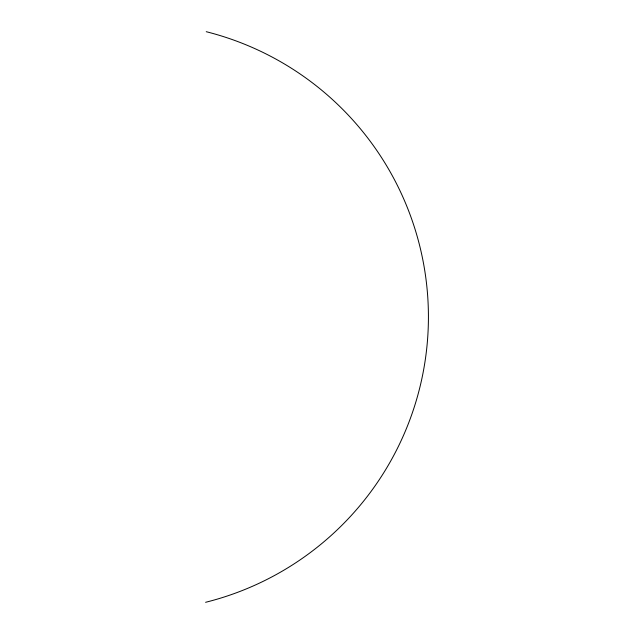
<?xml version="1.0" encoding="UTF-8"?>
<svg xmlns="http://www.w3.org/2000/svg" width="634" height="634" viewBox="0 0 634 634"><rect width="100%" height="100%" fill="white"/><g stroke="black" fill="none" stroke-linecap="round" stroke-linejoin="round"><path stroke-width="0.95" d="M206.24 31.7A294.16 294.16 0 0 1 205.59 602.3"/></g></svg>
